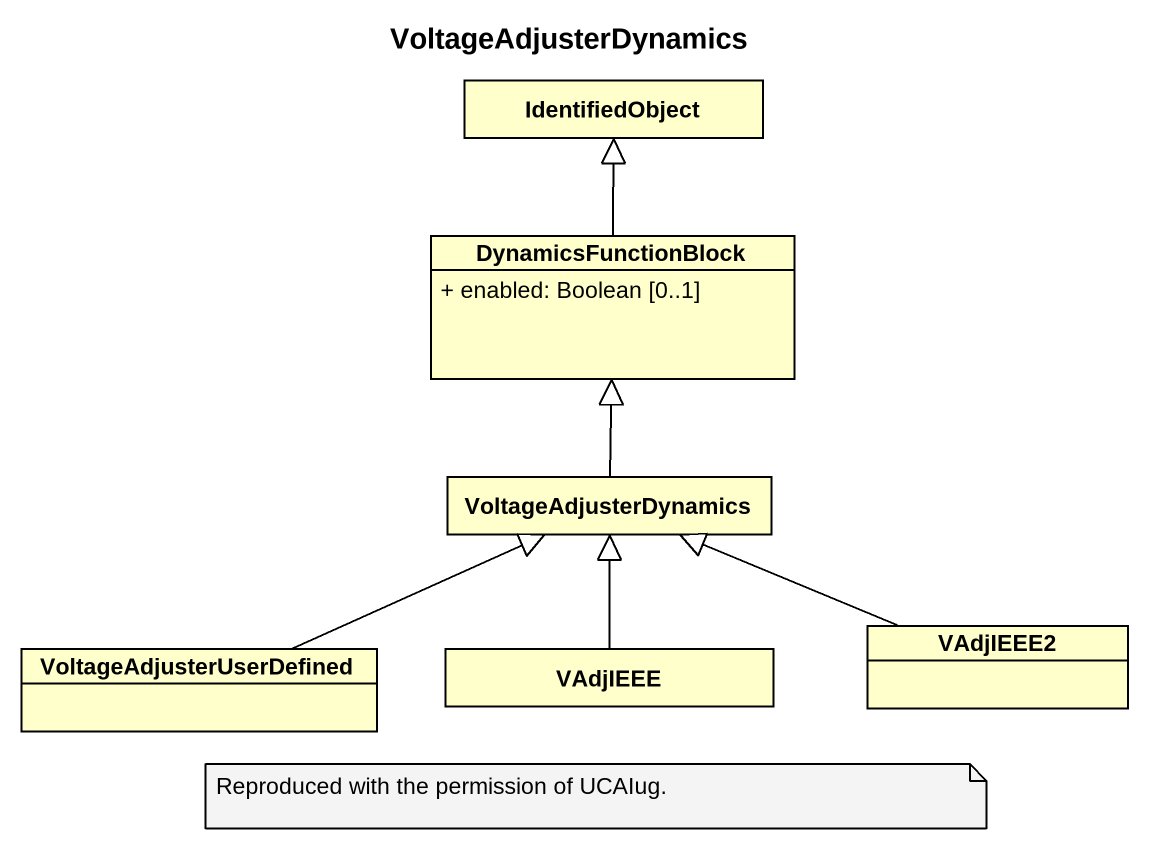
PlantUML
@startuml
title VoltageAdjusterDynamics
hide circle
hide empty members
skinparam classAttributeIconSize 0
class IdentifiedObject
class DynamicsFunctionBlock {
  + enabled: Boolean [0..1]
}
class VoltageAdjusterDynamics
class VoltageAdjusterUserDefined
class VAdjIEEE
class VAdjIEEE2
DynamicsFunctionBlock -up-|> IdentifiedObject
VoltageAdjusterDynamics -up-|> DynamicsFunctionBlock
VoltageAdjusterUserDefined -right-|> VoltageAdjusterDynamics
VAdjIEEE -up-|> VoltageAdjusterDynamics
VAdjIEEE2 -left-|> VoltageAdjusterDynamics
note as N1
  Reproduced with the permission of UCAIug.
end note
@enduml
